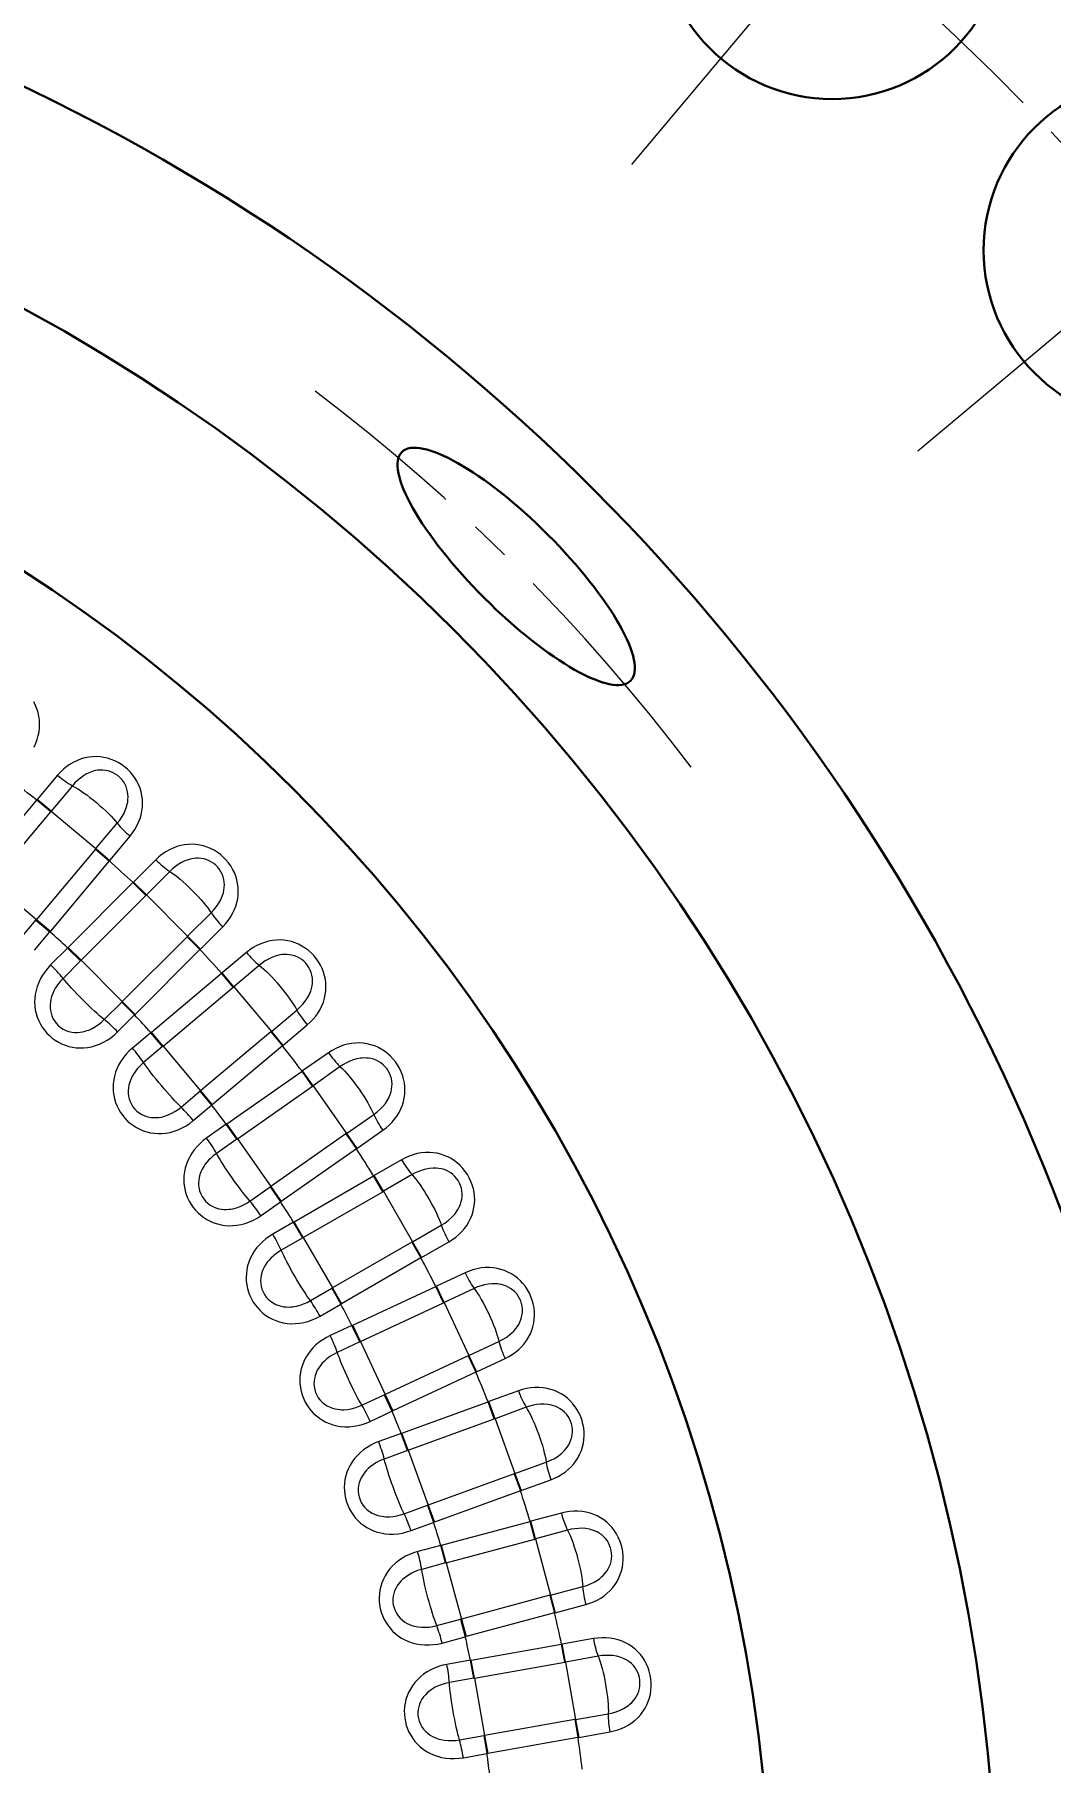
# Model space of a CAD drawing. Extents: x 407 to 892, y -26 to 445.
# Drawn here: x 570.86 to 592.85, y 187.52 to 224.92 of the extents above; entities that cross this region are included whole.
import ezdxf

# ---------------------------------------------------------------- set-up
doc = ezdxf.new("R2010")
doc.units = 0
doc.header["$LTSCALE"] = 7
doc.header["$MEASUREMENT"] = 0
doc.linetypes.add('CENTER2', pattern=[1.125, 0.75, -0.125, 0.125, -0.125])
doc.layers.get('0').update_dxf_attribs({"linetype": 'CONTINUOUS', "lineweight": 15})
for name, color, linetype, lineweight in [('1', 1, 'CENTER2', 15), ('3', 3, 'CONTINUOUS', 30), ('8', 251, 'CONTINUOUS', 15)]:
    doc.layers.add(name, color=color, linetype=linetype, lineweight=lineweight)
doc.styles.add('ITALICT', font='ITALICT.shx', dxfattribs={"width": 0.8, "height": 3})
doc.dimstyles.get("Standard").update_dxf_attribs({"dimtxt": 3, "dimasz": 3, "dimexe": 0.5, "dimexo": 0.5, "dimgap": 0.8, "dimtad": 1, "dimdsep": 46, "dimtxsty": 'ITALICT', "dimcen": 0.09, "dimazin": 2, "dimtfac": 1, "dimtmove": 0, "dimatfit": 3, "dimfxl": 1, "dimtolj": 1, "dimtzin": 0, "dimarcsym": 0})

# ---------------------------------------------------------------- blocks, each defined once
blk = doc.blocks.new('*D33')
at = {"color": 0, "lineweight": -2, "transparency": 16777216}
for p, q in [((491.115, 205.588), (474.637, 211.586)), ((488.491, 183.614), (469.704, 183.614))]:
    blk.add_line(p, q, dxfattribs=at)
blk.add_arc((551.491, 183.614), 81.286, 162.11471, 177.88529, dxfattribs=at)
at = {"color": 0, "transparency": 16777216}
for points in [[(473.66, 208.74), (474.606, 208.415), (475.106, 211.415)], [(470.76, 186.604), (469.76, 186.622), (470.204, 183.614)]]:
    blk.add_solid(points, dxfattribs=at)
at = {"color": 0, "transparency": 16777216, "insert": (469.174, 198.128), "char_height": 3, "attachment_point": 5, "rotation": 80, "style": 'ITALICT'}
blk.add_mtext('\\A1;20°', dxfattribs=at)
blk = doc.blocks.new('*D34')
at = {"color": 0, "lineweight": -2, "transparency": 16777216}
for p, q in [((499.341, 235.763), (487.736, 247.368)), ((488.491, 183.614), (461.329, 183.614))]:
    blk.add_line(p, q, dxfattribs=at)
blk.add_arc((551.491, 183.614), 89.662, 136.91715, 178.08285, dxfattribs=at)
at = {"color": 0, "transparency": 16777216}
for points in [[(485.645, 245.205), (486.364, 244.51), (488.09, 247.014)], [(462.379, 186.605), (461.379, 186.621), (461.829, 183.614)]]:
    blk.add_solid(points, dxfattribs=at)
at = {"color": 0, "transparency": 16777216, "insert": (466.529, 218.806), "char_height": 3, "attachment_point": 5, "rotation": 67.5, "style": 'ITALICT'}
blk.add_mtext('\\A1;45°', dxfattribs=at)

msp = doc.modelspace()

# ---------------------------------------------------------------- linework, layer by layer
at = {"layer": '1'}
for p, q in [((583.791, 222.107), (592.468, 232.449)), ((589.984, 215.914), (600.326, 224.591))]:
    msp.add_line(p, q, dxfattribs=at)
for radius, start, end in [(57, 12.6703, 166.5373), (42.14, 37.151, 52.849)]:
    msp.add_arc((551.491, 183.614), radius, start, end, dxfattribs=at)
at = {"layer": '3'}
for centre, radius in [((588.129, 227.278), 3.75), ((551.491, 183.614), 44.5), ((551.491, 183.614), 44.5), ((551.491, 183.614), 40.215), ((595.155, 220.252), 3.75), ((551.491, 183.614), 35.325)]:
    msp.add_circle(centre, radius, dxfattribs=at)
msp.add_ellipse((581.288, 213.411), major_axis=(2.475, -2.475), ratio=0.27762, dxfattribs=at)
at = {"layer": '8', "lineweight": 13, "ltscale": 0.017125}
for p, q in [((571.362, 208.889), (570.921, 208.364)), ((572.491, 207.047), (572.931, 207.572)), ((573.489, 207.061), (573.005, 206.577)), ((574.454, 205.128), (574.938, 205.612)), ((575.449, 205.054), (574.924, 204.614)), ((576.241, 203.044), (576.766, 203.485)), ((577.227, 202.884), (576.665, 202.492)), ((577.841, 200.813), (578.402, 201.207)), ((578.808, 200.568), (578.215, 200.226)), ((579.239, 198.451), (579.832, 198.794)), ((580.182, 198.123), (579.561, 197.834)), ((580.427, 195.976), (581.048, 196.266)), ((581.337, 195.567), (580.694, 195.333)), ((581.394, 193.407), (582.038, 193.642)), ((582.266, 192.92), (581.604, 192.743)), ((582.134, 190.764), (582.796, 190.942)), ((582.96, 190.202), (582.285, 190.084))]:
    msp.add_line(p, q, dxfattribs=at)
at = {"layer": '8', "lineweight": 13, "ltscale": 0.049582}
for p, q in [((569.637, 206.834), (570.912, 208.353)), ((569.939, 206.58), (571.214, 208.1)), ((571.592, 205.164), (572.994, 206.566)), ((571.87, 204.885), (573.273, 206.288)), ((574.165, 205.396), (572.762, 203.993)), ((574.443, 205.117), (573.041, 203.715)), ((575.977, 203.337), (574.457, 202.062)), ((576.23, 203.035), (574.711, 201.76)), ((576.484, 199.227), (578.202, 200.219)), ((577.917, 196.632), (579.714, 197.47)), ((580.414, 195.97), (578.616, 195.132)), ((578.951, 194.279), (580.814, 194.958)), ((579.674, 192.226), (581.59, 192.739)), ((582.12, 190.76), (580.204, 190.246)), ((580.386, 189.349), (582.339, 189.693))]:
    msp.add_line(p, q, dxfattribs=at)
at = {"layer": '8', "lineweight": 13, "ltscale": 0.000371403}
for p, q in [((570.912, 208.353), (570.921, 208.364)), ((576.23, 203.035), (576.241, 203.044)), ((579.548, 197.827), (579.561, 197.834))]:
    msp.add_line(p, q, dxfattribs=at)
at = {"layer": '8', "lineweight": 13, "ltscale": 0.009853}
for p, q in [((571.214, 208.1), (570.912, 208.353)), ((572.18, 207.289), (572.482, 207.036)), ((573.273, 206.288), (572.994, 206.566)), ((570.894, 205.757), (571.195, 205.503)), ((570.905, 205.77), (571.207, 205.516)), ((574.165, 205.396), (574.443, 205.117)), ((571.858, 204.873), (571.579, 205.151)), ((571.87, 204.885), (571.592, 205.164)), ((575.166, 204.303), (574.913, 204.605)), ((572.75, 203.981), (573.028, 203.702)), ((572.762, 203.993), (573.041, 203.715)), ((573.634, 203.017), (573.38, 203.318)), ((573.647, 203.028), (573.393, 203.33)), ((575.977, 203.337), (576.23, 203.035)), ((576.879, 202.161), (576.653, 202.483)), ((574.444, 202.051), (574.697, 201.749)), ((574.457, 202.062), (574.711, 201.76)), ((575.255, 201.023), (575.028, 201.346)), ((577.603, 201.128), (577.829, 200.805)), ((578.399, 199.877), (578.202, 200.219)), ((575.978, 199.99), (576.204, 199.667)), ((576.667, 198.877), (576.469, 199.218)), ((579.03, 198.785), (579.227, 198.444)), ((577.312, 197.793), (577.509, 197.452)), ((579.714, 197.47), (579.548, 197.827)), ((577.901, 196.625), (577.734, 196.982)), ((577.917, 196.632), (577.75, 196.989)), ((580.247, 196.327), (580.414, 195.97)), ((578.434, 195.482), (578.6, 195.124)), ((578.45, 195.489), (578.616, 195.132)), ((580.814, 194.958), (580.68, 195.328)), ((578.935, 194.273), (578.799, 194.644)), ((578.951, 194.279), (578.816, 194.65)), ((581.246, 193.772), (581.381, 193.402)), ((579.382, 193.094), (579.517, 192.724)), ((581.692, 192.359), (581.59, 192.739)), ((579.759, 191.841), (579.657, 192.221)), ((579.776, 191.845), (579.674, 192.226)), ((582.018, 191.141), (582.12, 190.76)), ((580.086, 190.623), (580.187, 190.242)), ((580.102, 190.627), (580.204, 190.246)), ((582.339, 189.693), (582.27, 190.081)), ((580.369, 189.346), (580.3, 189.734)), ((580.386, 189.349), (580.317, 189.737)), ((582.558, 188.451), (582.626, 188.063)), ((580.588, 188.104), (580.655, 187.716)), ((580.605, 188.107), (580.673, 187.719))]:
    msp.add_line(p, q, dxfattribs=at)
at = {"layer": '8', "lineweight": 13, "ltscale": 0.009851}
for p, q in [((571.224, 208.113), (570.921, 208.364)), ((572.191, 207.302), (572.491, 207.047)), ((575.179, 204.314), (574.924, 204.614)), ((575.99, 203.347), (576.241, 203.044)), ((576.893, 202.17), (576.665, 202.492)), ((580.262, 196.334), (580.427, 195.976)), ((580.83, 194.963), (580.694, 195.333)), ((581.261, 193.778), (581.394, 193.407))]:
    msp.add_line(p, q, dxfattribs=at)
at = {"layer": '8', "lineweight": 13, "ltscale": 0.01795}
for p, q in [((571.685, 208.663), (571.224, 208.113)), ((572.191, 207.302), (572.653, 207.851)), ((573.791, 206.808), (573.285, 206.299)), ((574.176, 205.408), (574.685, 205.914)), ((575.728, 204.776), (575.179, 204.314)), ((575.99, 203.347), (576.54, 203.808)), ((577.616, 201.137), (578.205, 201.548)), ((579.044, 198.793), (579.667, 199.151)), ((580.379, 197.782), (579.729, 197.477)), ((580.262, 196.334), (580.914, 196.636)), ((581.504, 195.21), (580.83, 194.963)), ((581.261, 193.778), (581.937, 194.022)), ((582.401, 192.55), (581.708, 192.363)), ((582.034, 191.145), (582.728, 191.329)), ((583.062, 189.822), (582.355, 189.696)), ((582.574, 188.454), (583.282, 188.577))]:
    msp.add_line(p, q, dxfattribs=at)
at = {"layer": '8', "lineweight": 13, "ltscale": 0.000417601}
for p, q in [((571.214, 208.1), (571.224, 208.113)), ((575.977, 203.337), (575.99, 203.347))]:
    msp.add_line(p, q, dxfattribs=at)
at = {"layer": '8', "lineweight": 13, "ltscale": 0.031531}
for p, q in [((571.224, 208.113), (572.191, 207.302)), ((575.179, 204.314), (575.99, 203.347))]:
    msp.add_line(p, q, dxfattribs=at)
at = {"layer": '8', "lineweight": 13, "ltscale": 0.049583}
for p, q in [((572.18, 207.289), (570.905, 205.77)), ((572.482, 207.036), (571.207, 205.516)), ((573.393, 203.33), (574.913, 204.605)), ((573.647, 203.028), (575.166, 204.303)), ((575.028, 201.346), (576.653, 202.483)), ((575.255, 201.023), (576.879, 202.161)), ((577.603, 201.128), (575.978, 199.99)), ((577.829, 200.805), (576.204, 199.667)), ((576.681, 198.886), (578.399, 199.877)), ((579.03, 198.785), (577.312, 197.793)), ((579.227, 198.444), (577.509, 197.452)), ((577.75, 196.989), (579.548, 197.827)), ((580.247, 196.327), (578.45, 195.489)), ((578.816, 194.65), (580.68, 195.328)), ((581.246, 193.772), (579.382, 193.094)), ((581.381, 193.402), (579.517, 192.724)), ((579.776, 191.845), (581.692, 192.359)), ((582.018, 191.141), (580.102, 190.627)), ((580.317, 189.737), (582.27, 190.081)), ((582.558, 188.451), (580.605, 188.107)), ((582.626, 188.063), (580.673, 187.719))]:
    msp.add_line(p, q, dxfattribs=at)
at = {"layer": '8', "lineweight": 13, "ltscale": 0.000416923}
for p, q in [((572.18, 207.289), (572.191, 207.302)), ((575.166, 204.303), (575.179, 204.314))]:
    msp.add_line(p, q, dxfattribs=at)
at = {"layer": '8', "lineweight": 13, "ltscale": 0.000371103}
for p, q in [((572.482, 207.036), (572.491, 207.047)), ((574.913, 204.605), (574.924, 204.614))]:
    msp.add_line(p, q, dxfattribs=at)
at = {"layer": '8', "lineweight": 13, "ltscale": 0.031529}
for p, q in [((569.939, 206.58), (570.905, 205.77)), ((573.285, 206.299), (574.176, 205.408)), ((571.87, 204.885), (572.762, 203.993)), ((573.647, 203.028), (574.457, 202.062)), ((575.255, 201.023), (575.978, 199.99)), ((576.681, 198.886), (577.312, 197.793)), ((577.917, 196.632), (578.45, 195.489)), ((578.951, 194.279), (579.382, 193.094)), ((581.708, 192.363), (582.034, 191.145)), ((579.776, 191.845), (580.102, 190.627)), ((580.386, 189.349), (580.605, 188.107))]:
    msp.add_line(p, q, dxfattribs=at)
at = {"layer": '8', "lineweight": 13, "ltscale": 0.000370623}
for p, q in [((572.994, 206.566), (573.005, 206.577)), ((574.443, 205.117), (574.454, 205.128))]:
    msp.add_line(p, q, dxfattribs=at)
at = {"layer": '8', "lineweight": 13, "ltscale": 0.009852}
for p, q in [((573.285, 206.299), (573.005, 206.577)), ((574.176, 205.408), (574.454, 205.128)), ((575.241, 201.013), (575.014, 201.336)), ((577.616, 201.137), (577.841, 200.813)), ((578.413, 199.886), (578.215, 200.226)), ((575.964, 199.98), (576.189, 199.657)), ((579.044, 198.793), (579.239, 198.451)), ((577.297, 197.785), (577.494, 197.443)), ((579.729, 197.477), (579.561, 197.834)), ((579.366, 193.088), (579.5, 192.718)), ((581.708, 192.363), (581.604, 192.743)), ((582.034, 191.145), (582.134, 190.764)), ((582.355, 189.696), (582.285, 190.084)), ((582.574, 188.454), (582.641, 188.066))]:
    msp.add_line(p, q, dxfattribs=at)
at = {"layer": '8', "lineweight": 13, "ltscale": 0.000417557}
for p, q in [((573.273, 206.288), (573.285, 206.299)), ((574.165, 205.396), (574.176, 205.408))]:
    msp.add_line(p, q, dxfattribs=at)
at = {"layer": '8', "lineweight": 13, "ltscale": 0.013374}
for p, q in [((570.55, 205.347), (570.894, 205.757)), ((571.858, 204.873), (571.481, 204.494)), ((572.371, 203.604), (572.75, 203.981)), ((573.634, 203.017), (573.224, 202.673)), ((574.034, 201.708), (574.444, 202.051)), ((575.241, 201.013), (574.803, 200.706)), ((575.525, 199.674), (575.964, 199.98)), ((576.667, 198.877), (576.204, 198.609)), ((576.834, 197.518), (577.297, 197.785)), ((577.901, 196.625), (577.417, 196.398)), ((577.949, 195.256), (578.434, 195.482)), ((578.935, 194.273), (578.432, 194.09)), ((578.863, 192.906), (579.366, 193.088)), ((579.759, 191.841), (579.243, 191.702)), ((579.569, 190.485), (580.086, 190.623)), ((580.369, 189.346), (579.842, 189.252)), ((580.061, 188.012), (580.588, 188.104))]:
    msp.add_line(p, q, dxfattribs=at)
at = {"layer": '8', "lineweight": 13, "ltscale": 0.000425031}
msp.add_line((570.905, 205.77), (570.894, 205.757), dxfattribs=at)
at = {"layer": '8', "lineweight": 13, "ltscale": 0.012961}
for p, q in [((570.862, 205.105), (571.195, 205.503)), ((571.579, 205.151), (571.212, 204.785)), ((572.662, 203.335), (573.028, 203.702)), ((573.38, 203.318), (572.982, 202.985)), ((574.3, 201.415), (574.697, 201.749)), ((575.014, 201.336), (574.589, 201.039)), ((575.765, 199.359), (576.189, 199.657)), ((577.045, 197.184), (577.494, 197.443)), ((577.734, 196.982), (577.264, 196.763)), ((578.13, 194.905), (578.6, 195.124)), ((578.799, 194.644), (578.312, 194.466)), ((579.657, 192.221), (579.156, 192.088)), ((579.686, 190.107), (580.187, 190.242)), ((580.3, 189.734), (579.789, 189.644)), ((580.145, 187.625), (580.655, 187.716))]:
    msp.add_line(p, q, dxfattribs=at)
at = {"layer": '8', "lineweight": 13, "ltscale": 0.000446132}
msp.add_line((571.207, 205.516), (571.195, 205.503), dxfattribs=at)
at = {"layer": '8', "lineweight": 13, "ltscale": 0.00044615}
msp.add_line((571.579, 205.151), (571.592, 205.164), dxfattribs=at)
at = {"layer": '8', "lineweight": 13, "ltscale": 0.000424571}
for p, q in [((571.858, 204.873), (571.87, 204.885)), ((572.762, 203.993), (572.75, 203.981))]:
    msp.add_line(p, q, dxfattribs=at)
at = {"layer": '8', "lineweight": 13, "ltscale": 0.000445612}
msp.add_line((573.041, 203.715), (573.028, 203.702), dxfattribs=at)
at = {"layer": '8', "lineweight": 13, "ltscale": 0.000445641}
msp.add_line((573.38, 203.318), (573.393, 203.33), dxfattribs=at)
at = {"layer": '8', "lineweight": 13, "ltscale": 0.00042454}
msp.add_line((573.634, 203.017), (573.647, 203.028), dxfattribs=at)
at = {"layer": '8', "lineweight": 13, "ltscale": 0.000371015}
msp.add_line((576.653, 202.483), (576.665, 202.492), dxfattribs=at)
at = {"layer": '8', "lineweight": 13, "ltscale": 0.017949}
for p, q in [((577.48, 202.583), (576.893, 202.17)), ((579.035, 200.246), (578.413, 199.886))]:
    msp.add_line(p, q, dxfattribs=at)
at = {"layer": '8', "lineweight": 13, "ltscale": 0.000424635}
msp.add_line((574.457, 202.062), (574.444, 202.051), dxfattribs=at)
at = {"layer": '8', "lineweight": 13, "ltscale": 0.00041783}
msp.add_line((576.879, 202.161), (576.893, 202.17), dxfattribs=at)
at = {"layer": '8', "lineweight": 13, "ltscale": 0.03153}
for p, q in [((576.893, 202.17), (577.616, 201.137)), ((578.413, 199.886), (579.044, 198.793)), ((579.729, 197.477), (580.262, 196.334)), ((580.83, 194.963), (581.261, 193.778)), ((582.355, 189.696), (582.574, 188.454))]:
    msp.add_line(p, q, dxfattribs=at)
at = {"layer": '8', "lineweight": 13, "ltscale": 0.000445735}
msp.add_line((574.711, 201.76), (574.697, 201.749), dxfattribs=at)
at = {"layer": '8', "lineweight": 13, "ltscale": 0.000445768}
msp.add_line((575.014, 201.336), (575.028, 201.346), dxfattribs=at)
at = {"layer": '8', "lineweight": 13, "ltscale": 0.000423954}
msp.add_line((575.241, 201.013), (575.255, 201.023), dxfattribs=at)
at = {"layer": '8', "lineweight": 13, "ltscale": 0.000417391}
msp.add_line((577.603, 201.128), (577.616, 201.137), dxfattribs=at)
at = {"layer": '8', "lineweight": 13, "ltscale": 0.000371265}
msp.add_line((577.829, 200.805), (577.841, 200.813), dxfattribs=at)
at = {"layer": '8', "lineweight": 13, "ltscale": 0.000371143}
msp.add_line((578.202, 200.219), (578.215, 200.226), dxfattribs=at)
at = {"layer": '8', "lineweight": 13, "ltscale": 0.000424579}
msp.add_line((575.978, 199.99), (575.964, 199.98), dxfattribs=at)
at = {"layer": '8', "lineweight": 13, "ltscale": 0.000417046}
msp.add_line((578.399, 199.877), (578.413, 199.886), dxfattribs=at)
at = {"layer": '8', "lineweight": 13, "ltscale": 0.000445518}
msp.add_line((576.204, 199.667), (576.189, 199.657), dxfattribs=at)
at = {"layer": '8', "lineweight": 13, "ltscale": 0.012962}
for p, q in [((576.469, 199.218), (576.02, 198.959)), ((579.013, 192.54), (579.5, 192.718))]:
    msp.add_line(p, q, dxfattribs=at)
at = {"layer": '8', "lineweight": 13, "ltscale": 0.000445438}
msp.add_line((576.469, 199.218), (576.484, 199.227), dxfattribs=at)
at = {"layer": '8', "lineweight": 13, "ltscale": 0.009854}
msp.add_line((576.681, 198.886), (576.484, 199.227), dxfattribs=at)
at = {"layer": '8', "lineweight": 13, "ltscale": 0.000424518}
for p, q in [((576.667, 198.877), (576.681, 198.886)), ((577.312, 197.793), (577.297, 197.785))]:
    msp.add_line(p, q, dxfattribs=at)
at = {"layer": '8', "lineweight": 13, "ltscale": 0.000417325}
msp.add_line((579.03, 198.785), (579.044, 198.793), dxfattribs=at)
at = {"layer": '8', "lineweight": 13, "ltscale": 0.000370584}
msp.add_line((579.227, 198.444), (579.239, 198.451), dxfattribs=at)
at = {"layer": '8', "lineweight": 13, "ltscale": 0.000417768}
msp.add_line((579.714, 197.47), (579.729, 197.477), dxfattribs=at)
at = {"layer": '8', "lineweight": 13, "ltscale": 0.000445997}
msp.add_line((577.509, 197.452), (577.494, 197.443), dxfattribs=at)
at = {"layer": '8', "lineweight": 13, "ltscale": 0.000445422}
msp.add_line((577.734, 196.982), (577.75, 196.989), dxfattribs=at)
at = {"layer": '8', "lineweight": 13, "ltscale": 0.000424589}
msp.add_line((577.901, 196.625), (577.917, 196.632), dxfattribs=at)
at = {"layer": '8', "lineweight": 13, "ltscale": 0.000417123}
msp.add_line((580.247, 196.327), (580.262, 196.334), dxfattribs=at)
at = {"layer": '8', "lineweight": 13, "ltscale": 0.000370987}
msp.add_line((580.414, 195.97), (580.427, 195.976), dxfattribs=at)
at = {"layer": '8', "lineweight": 13, "ltscale": 0.000424266}
msp.add_line((578.45, 195.489), (578.434, 195.482), dxfattribs=at)
at = {"layer": '8', "lineweight": 13, "ltscale": 0.000370693}
msp.add_line((580.68, 195.328), (580.694, 195.333), dxfattribs=at)
at = {"layer": '8', "lineweight": 13, "ltscale": 0.000446113}
msp.add_line((578.616, 195.132), (578.6, 195.124), dxfattribs=at)
at = {"layer": '8', "lineweight": 13, "ltscale": 0.000417559}
msp.add_line((580.814, 194.958), (580.83, 194.963), dxfattribs=at)
at = {"layer": '8', "lineweight": 13, "ltscale": 0.000445782}
msp.add_line((578.799, 194.644), (578.816, 194.65), dxfattribs=at)
at = {"layer": '8', "lineweight": 13, "ltscale": 0.000424794}
msp.add_line((578.935, 194.273), (578.951, 194.279), dxfattribs=at)
at = {"layer": '8', "lineweight": 13, "ltscale": 0.000417037}
msp.add_line((581.246, 193.772), (581.261, 193.778), dxfattribs=at)
at = {"layer": '8', "lineweight": 13, "ltscale": 0.00037076}
msp.add_line((581.381, 193.402), (581.394, 193.407), dxfattribs=at)
at = {"layer": '8', "lineweight": 13, "ltscale": 0.000424532}
msp.add_line((579.382, 193.094), (579.366, 193.088), dxfattribs=at)
at = {"layer": '8', "lineweight": 13, "ltscale": 0.000445521}
msp.add_line((579.517, 192.724), (579.5, 192.718), dxfattribs=at)
at = {"layer": '8', "lineweight": 13, "ltscale": 0.000370851}
msp.add_line((581.59, 192.739), (581.604, 192.743), dxfattribs=at)
at = {"layer": '8', "lineweight": 13, "ltscale": 0.000417146}
msp.add_line((581.692, 192.359), (581.708, 192.363), dxfattribs=at)
at = {"layer": '8', "lineweight": 13, "ltscale": 0.000445651}
msp.add_line((579.657, 192.221), (579.674, 192.226), dxfattribs=at)
at = {"layer": '8', "lineweight": 13, "ltscale": 0.000424371}
msp.add_line((579.759, 191.841), (579.776, 191.845), dxfattribs=at)
at = {"layer": '8', "lineweight": 13, "ltscale": 0.000416948}
msp.add_line((582.018, 191.141), (582.034, 191.145), dxfattribs=at)
at = {"layer": '8', "lineweight": 13, "ltscale": 0.000371442}
msp.add_line((582.12, 190.76), (582.134, 190.764), dxfattribs=at)
at = {"layer": '8', "lineweight": 13, "ltscale": 0.000423976}
msp.add_line((580.102, 190.627), (580.086, 190.623), dxfattribs=at)
at = {"layer": '8', "lineweight": 13, "ltscale": 0.00044619}
msp.add_line((580.204, 190.246), (580.187, 190.242), dxfattribs=at)
at = {"layer": '8', "lineweight": 13, "ltscale": 0.000371025}
msp.add_line((582.27, 190.081), (582.285, 190.084), dxfattribs=at)
at = {"layer": '8', "lineweight": 13, "ltscale": 0.000445539}
msp.add_line((580.3, 189.734), (580.317, 189.737), dxfattribs=at)
at = {"layer": '8', "lineweight": 13, "ltscale": 0.000417696}
msp.add_line((582.339, 189.693), (582.355, 189.696), dxfattribs=at)
at = {"layer": '8', "lineweight": 13, "ltscale": 0.00042459}
msp.add_line((580.369, 189.346), (580.386, 189.349), dxfattribs=at)
at = {"layer": '8', "lineweight": 13, "ltscale": 0.000416811}
msp.add_line((582.558, 188.451), (582.574, 188.454), dxfattribs=at)
at = {"layer": '8', "lineweight": 13, "ltscale": 0.017124}
msp.add_line((582.641, 188.066), (583.315, 188.185), dxfattribs=at)
at = {"layer": '8', "lineweight": 13, "ltscale": 0.000424458}
msp.add_line((580.605, 188.107), (580.588, 188.104), dxfattribs=at)
at = {"layer": '8', "lineweight": 13, "ltscale": 0.000371291}
msp.add_line((582.626, 188.063), (582.641, 188.066), dxfattribs=at)
at = {"layer": '8', "lineweight": 13, "ltscale": 0.000445406}
msp.add_line((580.673, 187.719), (580.655, 187.716), dxfattribs=at)
at = {"layer": '8', "lineweight": 13}
for points in [[(570.853, 209.502), (570.889, 209.582), (570.92, 209.665), (570.944, 209.748), (570.961, 209.833), (570.971, 209.918), (570.973, 210.004), (570.969, 210.086), (570.958, 210.168), (570.94, 210.248), (570.916, 210.327), (570.885, 210.403), (570.847, 210.477)], [(572.931, 207.572), (572.986, 207.642), (573.035, 207.716), (573.079, 207.793), (573.116, 207.872), (573.147, 207.953), (573.172, 208.036), (573.189, 208.12), (573.199, 208.205), (573.202, 208.288), (573.199, 208.37), (573.188, 208.452), (573.17, 208.532), (573.146, 208.611), (573.115, 208.688), (573.078, 208.761), (573.035, 208.832), (572.987, 208.899), (572.933, 208.962), (572.874, 209.021), (572.81, 209.075), (572.743, 209.124), (572.672, 209.167), (572.598, 209.204), (572.521, 209.235), (572.442, 209.26), (572.362, 209.278), (572.281, 209.29), (572.199, 209.294), (572.116, 209.292), (572.035, 209.283), (571.954, 209.267), (571.874, 209.244), (571.791, 209.212), (571.711, 209.174), (571.634, 209.129), (571.56, 209.077), (571.49, 209.02), (571.424, 208.957), (571.362, 208.889)], [(572.653, 207.851), (572.709, 207.922), (572.758, 207.996), (572.8, 208.072), (572.835, 208.149), (572.849, 208.189), (572.861, 208.228), (572.871, 208.267), (572.879, 208.306), (572.886, 208.364), (572.889, 208.422), (572.886, 208.479), (572.878, 208.534), (572.864, 208.593), (572.844, 208.649), (572.819, 208.703), (572.788, 208.754), (572.752, 208.801), (572.712, 208.844), (572.668, 208.883), (572.619, 208.916), (572.568, 208.945), (572.514, 208.968), (572.458, 208.986), (572.399, 208.997), (572.34, 209.003), (572.279, 209.003), (572.231, 208.998), (572.182, 208.99), (572.134, 208.978), (572.098, 208.966), (572.062, 208.953), (571.991, 208.919), (571.922, 208.878), (571.855, 208.83), (571.795, 208.779), (571.738, 208.723), (571.685, 208.663)], [(574.938, 205.612), (574.998, 205.678), (575.054, 205.747), (575.104, 205.819), (575.148, 205.895), (575.186, 205.973), (575.218, 206.054), (575.242, 206.136), (575.26, 206.219), (575.27, 206.302), (575.274, 206.384), (575.27, 206.466), (575.259, 206.548), (575.242, 206.628), (575.218, 206.707), (575.188, 206.784), (575.151, 206.858), (575.109, 206.929), (575.06, 206.997), (575.007, 207.061), (574.948, 207.12), (574.885, 207.174), (574.818, 207.224), (574.748, 207.267), (574.674, 207.305), (574.598, 207.336), (574.519, 207.361), (574.439, 207.38), (574.358, 207.392), (574.276, 207.396), (574.194, 207.394), (574.111, 207.385), (574.03, 207.37), (573.945, 207.346), (573.862, 207.314), (573.781, 207.276), (573.703, 207.231), (573.628, 207.18), (573.557, 207.123), (573.489, 207.061)], [(574.685, 205.914), (574.747, 205.98), (574.802, 206.05), (574.851, 206.122), (574.892, 206.196), (574.91, 206.234), (574.925, 206.272), (574.938, 206.31), (574.95, 206.348), (574.962, 206.405), (574.969, 206.462), (574.972, 206.519), (574.969, 206.576), (574.96, 206.635), (574.945, 206.693), (574.924, 206.749), (574.898, 206.802), (574.867, 206.852), (574.83, 206.898), (574.789, 206.941), (574.744, 206.978), (574.696, 207.011), (574.644, 207.039), (574.589, 207.062), (574.532, 207.078), (574.473, 207.089), (574.413, 207.094), (574.364, 207.094), (574.315, 207.09), (574.266, 207.082), (574.229, 207.074), (574.192, 207.063), (574.119, 207.036), (574.046, 207.001), (573.975, 206.959), (573.911, 206.914), (573.85, 206.863), (573.791, 206.808)], [(576.766, 203.485), (576.832, 203.545), (576.893, 203.609), (576.95, 203.677), (577, 203.748), (577.045, 203.823), (577.083, 203.9), (577.115, 203.98), (577.14, 204.062), (577.157, 204.143), (577.168, 204.225), (577.171, 204.307), (577.168, 204.389), (577.158, 204.471), (577.141, 204.551), (577.117, 204.631), (577.087, 204.708), (577.051, 204.782), (577.009, 204.854), (576.961, 204.922), (576.908, 204.986), (576.85, 205.046), (576.787, 205.101), (576.721, 205.15), (576.651, 205.194), (576.577, 205.232), (576.502, 205.264), (576.423, 205.289), (576.343, 205.308), (576.262, 205.32), (576.18, 205.325), (576.097, 205.323), (576.015, 205.315), (575.928, 205.298), (575.842, 205.274), (575.759, 205.243), (575.677, 205.205), (575.598, 205.161), (575.522, 205.11), (575.449, 205.054)], [(576.54, 203.808), (576.607, 203.868), (576.669, 203.933), (576.724, 204), (576.771, 204.07), (576.792, 204.106), (576.811, 204.143), (576.827, 204.18), (576.842, 204.216), (576.859, 204.273), (576.871, 204.329), (576.879, 204.386), (576.881, 204.442), (576.877, 204.502), (576.867, 204.561), (576.851, 204.618), (576.83, 204.674), (576.803, 204.726), (576.771, 204.776), (576.734, 204.821), (576.692, 204.863), (576.647, 204.9), (576.597, 204.932), (576.545, 204.959), (576.489, 204.981), (576.432, 204.997), (576.372, 205.007), (576.324, 205.011), (576.275, 205.011), (576.225, 205.008), (576.187, 205.003), (576.15, 204.995), (576.074, 204.975), (575.999, 204.946), (575.924, 204.91), (575.857, 204.871), (575.791, 204.826), (575.728, 204.776)], [(571.212, 204.785), (571.149, 204.716), (571.09, 204.644), (571.038, 204.567), (570.992, 204.488), (570.953, 204.405), (570.92, 204.321), (570.895, 204.235), (570.878, 204.147), (570.868, 204.063), (570.865, 203.979), (570.869, 203.896), (570.88, 203.813), (570.898, 203.732), (570.922, 203.654), (570.953, 203.577), (570.99, 203.504), (571.031, 203.436), (571.078, 203.372), (571.129, 203.311), (571.186, 203.255), (571.246, 203.203), (571.311, 203.156), (571.379, 203.114), (571.45, 203.078), (571.525, 203.048), (571.602, 203.023), (571.682, 203.005), (571.763, 202.993), (571.845, 202.988), (571.928, 202.99), (572.011, 202.999), (572.094, 203.014), (572.183, 203.038), (572.27, 203.07), (572.355, 203.11), (572.437, 203.157), (572.516, 203.21), (572.591, 203.27), (572.662, 203.335)], [(571.481, 204.494), (571.418, 204.426), (571.362, 204.354), (571.337, 204.317), (571.313, 204.279), (571.282, 204.222), (571.256, 204.163), (571.234, 204.104), (571.218, 204.045), (571.206, 203.982), (571.201, 203.919), (571.202, 203.857), (571.208, 203.796), (571.221, 203.738), (571.239, 203.682), (571.262, 203.629), (571.295, 203.573), (571.333, 203.521), (571.378, 203.474), (571.428, 203.433), (571.483, 203.397), (571.542, 203.369), (571.604, 203.347), (571.67, 203.332), (571.739, 203.324), (571.793, 203.324), (571.848, 203.328), (571.904, 203.337), (571.96, 203.351), (571.998, 203.363), (572.035, 203.376), (572.109, 203.41), (572.181, 203.451), (572.248, 203.497), (572.311, 203.548), (572.371, 203.604)], [(578.402, 201.207), (578.473, 201.26), (578.539, 201.319), (578.601, 201.382), (578.658, 201.448), (578.709, 201.519), (578.754, 201.593), (578.793, 201.669), (578.824, 201.748), (578.849, 201.828), (578.866, 201.908), (578.877, 201.99), (578.881, 202.072), (578.878, 202.154), (578.868, 202.236), (578.851, 202.317), (578.828, 202.397), (578.798, 202.474), (578.763, 202.549), (578.721, 202.621), (578.674, 202.69), (578.621, 202.754), (578.564, 202.814), (578.502, 202.869), (578.436, 202.919), (578.366, 202.963), (578.293, 203.002), (578.218, 203.034), (578.14, 203.059), (578.06, 203.078), (577.978, 203.091), (577.896, 203.096), (577.813, 203.095), (577.725, 203.086), (577.638, 203.07), (577.551, 203.046), (577.467, 203.015), (577.384, 202.978), (577.304, 202.934), (577.227, 202.884)], [(572.982, 202.985), (572.913, 202.923), (572.849, 202.856), (572.79, 202.784), (572.737, 202.709), (572.691, 202.63), (572.651, 202.549), (572.619, 202.465), (572.594, 202.38), (572.576, 202.296), (572.566, 202.213), (572.563, 202.129), (572.567, 202.046), (572.578, 201.964), (572.595, 201.884), (572.619, 201.805), (572.649, 201.729), (572.685, 201.658), (572.725, 201.589), (572.771, 201.524), (572.823, 201.463), (572.878, 201.406), (572.938, 201.354), (573.003, 201.307), (573.07, 201.265), (573.142, 201.228), (573.217, 201.196), (573.295, 201.171), (573.375, 201.153), (573.456, 201.141), (573.539, 201.135), (573.622, 201.136), (573.706, 201.145), (573.797, 201.161), (573.887, 201.185), (573.975, 201.217), (574.061, 201.257), (574.144, 201.303), (574.224, 201.356), (574.3, 201.415)], [(578.205, 201.548), (578.277, 201.602), (578.344, 201.661), (578.405, 201.723), (578.458, 201.789), (578.482, 201.823), (578.504, 201.858), (578.523, 201.893), (578.541, 201.929), (578.563, 201.983), (578.58, 202.038), (578.592, 202.094), (578.599, 202.15), (578.601, 202.21), (578.596, 202.27), (578.586, 202.328), (578.569, 202.385), (578.547, 202.44), (578.519, 202.492), (578.486, 202.541), (578.448, 202.585), (578.406, 202.626), (578.36, 202.663), (578.31, 202.694), (578.257, 202.721), (578.201, 202.742), (578.142, 202.757), (578.094, 202.765), (578.045, 202.77), (577.995, 202.771), (577.957, 202.769), (577.919, 202.765), (577.842, 202.751), (577.765, 202.729), (577.688, 202.7), (577.617, 202.666), (577.547, 202.627), (577.48, 202.583)], [(573.224, 202.673), (573.156, 202.61), (573.094, 202.543), (573.065, 202.509), (573.039, 202.473), (573.003, 202.418), (572.971, 202.362), (572.945, 202.306), (572.924, 202.248), (572.907, 202.186), (572.896, 202.123), (572.891, 202.062), (572.892, 202.001), (572.899, 201.942), (572.913, 201.885), (572.931, 201.83), (572.959, 201.771), (572.993, 201.715), (573.033, 201.665), (573.08, 201.619), (573.131, 201.58), (573.187, 201.546), (573.248, 201.518), (573.312, 201.498), (573.38, 201.485), (573.434, 201.479), (573.489, 201.479), (573.545, 201.483), (573.602, 201.492), (573.641, 201.5), (573.679, 201.511), (573.756, 201.538), (573.832, 201.573), (573.901, 201.612), (573.969, 201.657), (574.034, 201.708)], [(574.589, 201.039), (574.514, 200.982), (574.445, 200.921), (574.38, 200.855), (574.32, 200.784), (574.267, 200.71), (574.221, 200.632), (574.181, 200.552), (574.149, 200.469), (574.125, 200.388), (574.107, 200.305), (574.097, 200.222), (574.093, 200.139), (574.097, 200.057), (574.107, 199.975), (574.124, 199.895), (574.148, 199.816), (574.177, 199.742), (574.211, 199.67), (574.251, 199.601), (574.297, 199.536), (574.348, 199.475), (574.403, 199.417), (574.463, 199.365), (574.527, 199.317), (574.595, 199.273), (574.667, 199.236), (574.742, 199.204), (574.82, 199.179), (574.9, 199.159), (574.982, 199.147), (575.065, 199.141), (575.15, 199.142), (575.241, 199.15), (575.333, 199.167), (575.424, 199.191), (575.513, 199.222), (575.6, 199.261), (575.684, 199.307), (575.765, 199.359)], [(574.803, 200.706), (574.729, 200.65), (574.662, 200.589), (574.63, 200.556), (574.601, 200.523), (574.56, 200.472), (574.524, 200.419), (574.492, 200.365), (574.466, 200.309), (574.444, 200.248), (574.427, 200.187), (574.417, 200.126), (574.413, 200.066), (574.415, 200.006), (574.423, 199.948), (574.437, 199.892), (574.46, 199.83), (574.489, 199.773), (574.525, 199.719), (574.567, 199.669), (574.614, 199.625), (574.668, 199.587), (574.725, 199.554), (574.788, 199.528), (574.854, 199.509), (574.907, 199.499), (574.962, 199.494), (575.019, 199.493), (575.077, 199.496), (575.115, 199.502), (575.155, 199.509), (575.233, 199.529), (575.312, 199.557), (575.385, 199.59), (575.456, 199.629), (575.525, 199.674)], [(579.832, 198.794), (579.908, 198.841), (579.98, 198.894), (580.047, 198.951), (580.109, 199.013), (580.166, 199.078), (580.217, 199.148), (580.262, 199.221), (580.301, 199.297), (580.332, 199.374), (580.357, 199.453), (580.374, 199.533), (580.385, 199.615), (580.39, 199.697), (580.387, 199.779), (580.377, 199.861), (580.361, 199.942), (580.338, 200.022), (580.309, 200.1), (580.274, 200.175), (580.233, 200.248), (580.186, 200.317), (580.134, 200.381), (580.077, 200.442), (580.016, 200.497), (579.95, 200.547), (579.881, 200.592), (579.808, 200.631), (579.733, 200.663), (579.655, 200.689), (579.575, 200.708), (579.493, 200.721), (579.411, 200.727), (579.322, 200.725), (579.234, 200.717), (579.146, 200.701), (579.059, 200.678), (578.973, 200.647), (578.889, 200.611), (578.808, 200.568)], [(579.667, 199.151), (579.743, 199.199), (579.815, 199.252), (579.88, 199.309), (579.939, 199.37), (579.966, 199.401), (579.991, 199.434), (580.014, 199.467), (580.034, 199.501), (580.061, 199.554), (580.083, 199.607), (580.1, 199.661), (580.112, 199.716), (580.118, 199.776), (580.119, 199.836), (580.114, 199.895), (580.102, 199.953), (580.085, 200.01), (580.062, 200.064), (580.033, 200.116), (579.999, 200.164), (579.961, 200.208), (579.918, 200.248), (579.871, 200.284), (579.82, 200.315), (579.766, 200.341), (579.709, 200.361), (579.662, 200.374), (579.614, 200.382), (579.564, 200.388), (579.526, 200.389), (579.488, 200.389), (579.41, 200.382), (579.331, 200.367), (579.251, 200.344), (579.178, 200.317), (579.105, 200.284), (579.035, 200.246)], [(576.02, 198.959), (575.941, 198.909), (575.866, 198.854), (575.795, 198.794), (575.73, 198.729), (575.671, 198.66), (575.618, 198.586), (575.571, 198.51), (575.532, 198.43), (575.5, 198.351), (575.476, 198.271), (575.458, 198.189), (575.448, 198.106), (575.444, 198.024), (575.447, 197.941), (575.457, 197.86), (575.474, 197.78), (575.496, 197.703), (575.524, 197.629), (575.558, 197.557), (575.598, 197.488), (575.643, 197.422), (575.693, 197.36), (575.748, 197.302), (575.808, 197.249), (575.872, 197.2), (575.941, 197.156), (576.013, 197.118), (576.088, 197.086), (576.166, 197.06), (576.247, 197.04), (576.329, 197.027), (576.413, 197.02), (576.505, 197.021), (576.598, 197.029), (576.69, 197.046), (576.782, 197.069), (576.872, 197.101), (576.96, 197.139), (577.045, 197.184)], [(576.204, 198.609), (576.126, 198.559), (576.053, 198.504), (576.019, 198.475), (575.986, 198.445), (575.941, 198.397), (575.901, 198.348), (575.865, 198.296), (575.834, 198.243), (575.806, 198.185), (575.785, 198.125), (575.769, 198.065), (575.76, 198.005), (575.757, 197.946), (575.76, 197.887), (575.769, 197.83), (575.786, 197.767), (575.81, 197.707), (575.841, 197.65), (575.878, 197.597), (575.922, 197.549), (575.971, 197.506), (576.026, 197.468), (576.086, 197.437), (576.15, 197.412), (576.203, 197.398), (576.257, 197.387), (576.313, 197.382), (576.371, 197.38), (576.41, 197.382), (576.45, 197.386), (576.53, 197.399), (576.611, 197.42), (576.686, 197.447), (576.761, 197.48), (576.834, 197.518)], [(581.048, 196.266), (581.127, 196.307), (581.203, 196.353), (581.275, 196.404), (581.342, 196.46), (581.405, 196.52), (581.462, 196.585), (581.513, 196.654), (581.558, 196.726), (581.596, 196.8), (581.627, 196.877), (581.652, 196.955), (581.67, 197.035), (581.681, 197.117), (581.686, 197.199), (581.683, 197.282), (581.674, 197.364), (581.659, 197.446), (581.636, 197.526), (581.608, 197.604), (581.573, 197.679), (581.533, 197.752), (581.487, 197.821), (581.435, 197.886), (581.379, 197.947), (581.318, 198.003), (581.253, 198.053), (581.184, 198.098), (581.111, 198.136), (581.036, 198.169), (580.958, 198.195), (580.878, 198.215), (580.796, 198.228), (580.708, 198.235), (580.619, 198.234), (580.53, 198.225), (580.441, 198.21), (580.353, 198.187), (580.267, 198.158), (580.182, 198.123)], [(580.914, 196.636), (580.994, 196.677), (581.07, 196.724), (581.14, 196.775), (581.204, 196.83), (581.234, 196.86), (581.261, 196.89), (581.287, 196.921), (581.31, 196.953), (581.342, 197.003), (581.368, 197.054), (581.39, 197.107), (581.406, 197.161), (581.418, 197.22), (581.424, 197.279), (581.424, 197.339), (581.417, 197.398), (581.405, 197.455), (581.387, 197.511), (581.363, 197.565), (581.333, 197.616), (581.299, 197.664), (581.26, 197.708), (581.216, 197.747), (581.168, 197.783), (581.116, 197.813), (581.061, 197.838), (581.016, 197.855), (580.968, 197.868), (580.919, 197.877), (580.882, 197.882), (580.843, 197.885), (580.765, 197.884), (580.685, 197.876), (580.604, 197.861), (580.528, 197.84), (580.453, 197.814), (580.379, 197.782)], [(577.264, 196.763), (577.181, 196.72), (577.101, 196.672), (577.026, 196.618), (576.955, 196.559), (576.89, 196.495), (576.831, 196.427), (576.778, 196.354), (576.731, 196.278), (576.693, 196.202), (576.662, 196.124), (576.637, 196.044), (576.62, 195.963), (576.609, 195.881), (576.605, 195.799), (576.607, 195.717), (576.617, 195.636), (576.632, 195.557), (576.654, 195.481), (576.682, 195.406), (576.715, 195.334), (576.755, 195.265), (576.799, 195.199), (576.849, 195.136), (576.904, 195.078), (576.963, 195.023), (577.028, 194.974), (577.096, 194.93), (577.169, 194.891), (577.244, 194.858), (577.323, 194.832), (577.404, 194.811), (577.487, 194.797), (577.579, 194.79), (577.672, 194.79), (577.765, 194.798), (577.858, 194.814), (577.951, 194.837), (578.042, 194.868), (578.13, 194.905)], [(577.417, 196.398), (577.335, 196.356), (577.257, 196.307), (577.221, 196.281), (577.186, 196.253), (577.137, 196.21), (577.092, 196.164), (577.052, 196.116), (577.016, 196.066), (576.984, 196.01), (576.957, 195.953), (576.936, 195.894), (576.922, 195.835), (576.914, 195.776), (576.911, 195.718), (576.915, 195.66), (576.927, 195.595), (576.945, 195.533), (576.971, 195.474), (577.004, 195.418), (577.044, 195.366), (577.089, 195.319), (577.141, 195.277), (577.197, 195.241), (577.259, 195.21), (577.31, 195.191), (577.363, 195.176), (577.419, 195.166), (577.476, 195.16), (577.515, 195.158), (577.555, 195.158), (577.636, 195.164), (577.719, 195.178), (577.796, 195.198), (577.873, 195.224), (577.949, 195.256)], [(582.038, 193.642), (582.121, 193.676), (582.2, 193.715), (582.276, 193.759), (582.348, 193.809), (582.416, 193.864), (582.478, 193.924), (582.535, 193.988), (582.587, 194.056), (582.631, 194.126), (582.669, 194.2), (582.7, 194.276), (582.725, 194.354), (582.743, 194.434), (582.755, 194.516), (582.76, 194.598), (582.758, 194.681), (582.749, 194.764), (582.734, 194.845), (582.713, 194.926), (582.685, 195.004), (582.651, 195.08), (582.611, 195.153), (582.565, 195.222), (582.514, 195.288), (582.459, 195.348), (582.398, 195.404), (582.333, 195.455), (582.264, 195.5), (582.192, 195.539), (582.117, 195.572), (582.039, 195.598), (581.958, 195.618), (581.871, 195.632), (581.782, 195.639), (581.693, 195.639), (581.603, 195.631), (581.513, 195.616), (581.425, 195.595), (581.337, 195.567)], [(581.937, 194.022), (582.02, 194.056), (582.1, 194.096), (582.175, 194.14), (582.243, 194.19), (582.275, 194.217), (582.305, 194.245), (582.333, 194.274), (582.359, 194.303), (582.395, 194.35), (582.426, 194.399), (582.452, 194.45), (582.473, 194.502), (582.49, 194.56), (582.501, 194.618), (582.506, 194.678), (582.505, 194.737), (582.497, 194.795), (582.484, 194.853), (582.465, 194.909), (582.44, 194.962), (582.41, 195.012), (582.375, 195.059), (582.335, 195.103), (582.29, 195.142), (582.241, 195.177), (582.189, 195.207), (582.145, 195.227), (582.098, 195.244), (582.05, 195.258), (582.013, 195.266), (581.975, 195.272), (581.897, 195.279), (581.817, 195.278), (581.735, 195.269), (581.658, 195.255), (581.581, 195.235), (581.504, 195.21)], [(578.312, 194.466), (578.225, 194.431), (578.142, 194.39), (578.062, 194.343), (577.987, 194.29), (577.916, 194.232), (577.851, 194.169), (577.792, 194.102), (577.739, 194.03), (577.695, 193.958), (577.657, 193.883), (577.625, 193.805), (577.6, 193.726), (577.582, 193.645), (577.571, 193.564), (577.567, 193.482), (577.569, 193.4), (577.578, 193.321), (577.593, 193.242), (577.614, 193.166), (577.641, 193.091), (577.674, 193.018), (577.713, 192.949), (577.757, 192.882), (577.806, 192.819), (577.861, 192.76), (577.921, 192.705), (577.985, 192.655), (578.054, 192.61), (578.126, 192.571), (578.202, 192.537), (578.281, 192.51), (578.362, 192.489), (578.453, 192.474), (578.546, 192.466), (578.64, 192.466), (578.734, 192.473), (578.828, 192.488), (578.922, 192.511), (579.013, 192.54)], [(578.432, 194.09), (578.347, 194.055), (578.266, 194.013), (578.227, 193.99), (578.19, 193.966), (578.137, 193.927), (578.088, 193.885), (578.044, 193.84), (578.005, 193.794), (577.967, 193.741), (577.936, 193.686), (577.91, 193.63), (577.89, 193.572), (577.877, 193.514), (577.87, 193.456), (577.868, 193.398), (577.874, 193.333), (577.887, 193.27), (577.908, 193.208), (577.936, 193.15), (577.971, 193.095), (578.012, 193.044), (578.059, 192.997), (578.113, 192.956), (578.172, 192.92), (578.221, 192.897), (578.273, 192.878), (578.327, 192.862), (578.384, 192.851), (578.423, 192.846), (578.462, 192.842), (578.543, 192.842), (578.627, 192.848), (578.706, 192.862), (578.785, 192.881), (578.863, 192.906)], [(582.796, 190.942), (582.881, 190.968), (582.964, 191), (583.043, 191.038), (583.12, 191.081), (583.192, 191.13), (583.259, 191.184), (583.322, 191.243), (583.379, 191.306), (583.428, 191.372), (583.473, 191.442), (583.511, 191.515), (583.542, 191.591), (583.567, 191.669), (583.586, 191.75), (583.598, 191.831), (583.604, 191.914), (583.602, 191.997), (583.594, 192.079), (583.58, 192.161), (583.559, 192.242), (583.531, 192.32), (583.498, 192.397), (583.459, 192.47), (583.414, 192.539), (583.363, 192.605), (583.308, 192.665), (583.248, 192.721), (583.183, 192.772), (583.115, 192.817), (583.042, 192.857), (582.967, 192.89), (582.888, 192.917), (582.803, 192.939), (582.715, 192.953), (582.626, 192.961), (582.536, 192.961), (582.445, 192.954), (582.355, 192.94), (582.266, 192.92)], [(582.728, 191.329), (582.814, 191.356), (582.897, 191.388), (582.975, 191.426), (583.048, 191.47), (583.082, 191.493), (583.115, 191.519), (583.145, 191.545), (583.174, 191.572), (583.213, 191.616), (583.248, 191.662), (583.279, 191.71), (583.304, 191.76), (583.326, 191.816), (583.342, 191.874), (583.352, 191.932), (583.356, 191.991), (583.354, 192.051), (583.346, 192.109), (583.331, 192.166), (583.311, 192.221), (583.286, 192.274), (583.255, 192.324), (583.218, 192.371), (583.178, 192.414), (583.132, 192.453), (583.082, 192.487), (583.04, 192.511), (582.996, 192.532), (582.949, 192.55), (582.913, 192.561), (582.876, 192.571), (582.798, 192.584), (582.718, 192.59), (582.636, 192.589), (582.558, 192.582), (582.479, 192.569), (582.401, 192.55)], [(579.156, 192.088), (579.066, 192.06), (578.98, 192.026), (578.896, 191.986), (578.816, 191.94), (578.741, 191.889), (578.671, 191.832), (578.606, 191.77), (578.547, 191.703), (578.497, 191.635), (578.452, 191.563), (578.414, 191.489), (578.382, 191.412), (578.357, 191.333), (578.339, 191.253), (578.328, 191.172), (578.323, 191.09), (578.325, 191.01), (578.333, 190.931), (578.347, 190.853), (578.367, 190.776), (578.394, 190.701), (578.426, 190.628), (578.465, 190.558), (578.508, 190.491), (578.558, 190.427), (578.613, 190.367), (578.672, 190.311), (578.737, 190.261), (578.805, 190.215), (578.878, 190.175), (578.954, 190.141), (579.034, 190.113), (579.123, 190.09), (579.215, 190.074), (579.308, 190.066), (579.403, 190.065), (579.498, 190.072), (579.593, 190.086), (579.686, 190.107)], [(579.243, 191.702), (579.155, 191.674), (579.07, 191.64), (579.03, 191.62), (578.99, 191.599), (578.935, 191.565), (578.882, 191.528), (578.834, 191.487), (578.791, 191.444), (578.749, 191.395), (578.713, 191.343), (578.682, 191.289), (578.658, 191.234), (578.64, 191.177), (578.627, 191.119), (578.621, 191.062), (578.621, 190.996), (578.629, 190.932), (578.644, 190.869), (578.666, 190.809), (578.696, 190.751), (578.733, 190.696), (578.776, 190.646), (578.826, 190.6), (578.881, 190.559), (578.928, 190.532), (578.978, 190.508), (579.031, 190.488), (579.086, 190.472), (579.125, 190.463), (579.164, 190.456), (579.245, 190.449), (579.328, 190.448), (579.408, 190.454), (579.489, 190.467), (579.569, 190.485)], [(583.315, 188.185), (583.402, 188.204), (583.488, 188.229), (583.57, 188.259), (583.65, 188.296), (583.726, 188.338), (583.798, 188.386), (583.865, 188.439), (583.928, 188.498), (583.983, 188.559), (584.033, 188.625), (584.077, 188.694), (584.116, 188.767), (584.148, 188.843), (584.173, 188.921), (584.192, 189.002), (584.205, 189.083), (584.211, 189.166), (584.21, 189.249), (584.203, 189.332), (584.189, 189.414), (584.168, 189.495), (584.142, 189.573), (584.109, 189.65), (584.07, 189.723), (584.026, 189.792), (583.976, 189.858), (583.921, 189.919), (583.861, 189.975), (583.797, 190.026), (583.728, 190.072), (583.656, 190.112), (583.58, 190.145), (583.496, 190.174), (583.41, 190.196), (583.322, 190.212), (583.232, 190.22), (583.142, 190.221), (583.05, 190.215), (582.96, 190.202)], [(579.789, 189.644), (579.698, 189.625), (579.608, 189.598), (579.522, 189.566), (579.438, 189.527), (579.359, 189.482), (579.284, 189.431), (579.214, 189.375), (579.149, 189.314), (579.093, 189.25), (579.042, 189.183), (578.998, 189.112), (578.96, 189.038), (578.928, 188.962), (578.903, 188.884), (578.884, 188.804), (578.872, 188.723), (578.867, 188.643), (578.868, 188.564), (578.876, 188.484), (578.889, 188.406), (578.909, 188.329), (578.935, 188.253), (578.967, 188.18), (579.005, 188.11), (579.049, 188.042), (579.098, 187.977), (579.153, 187.917), (579.212, 187.861), (579.277, 187.81), (579.346, 187.763), (579.419, 187.723), (579.495, 187.688), (579.582, 187.657), (579.672, 187.633), (579.765, 187.617), (579.859, 187.608), (579.954, 187.606), (580.05, 187.612), (580.145, 187.625)], [(583.282, 188.577), (583.37, 188.596), (583.455, 188.621), (583.536, 188.652), (583.613, 188.689), (583.649, 188.71), (583.683, 188.732), (583.716, 188.756), (583.747, 188.781), (583.79, 188.821), (583.829, 188.863), (583.863, 188.909), (583.893, 188.956), (583.92, 189.01), (583.941, 189.066), (583.956, 189.124), (583.965, 189.182), (583.968, 189.241), (583.965, 189.3), (583.956, 189.358), (583.941, 189.415), (583.92, 189.47), (583.893, 189.523), (583.861, 189.572), (583.824, 189.619), (583.782, 189.661), (583.735, 189.7), (583.696, 189.728), (583.653, 189.752), (583.608, 189.774), (583.573, 189.789), (583.537, 189.801), (583.461, 189.821), (583.382, 189.834), (583.299, 189.84), (583.221, 189.84), (583.142, 189.834), (583.062, 189.822)], [(579.842, 189.252), (579.752, 189.232), (579.665, 189.206), (579.623, 189.19), (579.582, 189.172), (579.523, 189.143), (579.468, 189.11), (579.417, 189.074), (579.369, 189.035), (579.323, 188.989), (579.283, 188.941), (579.248, 188.89), (579.219, 188.837), (579.195, 188.782), (579.178, 188.726), (579.167, 188.669), (579.161, 188.604), (579.163, 188.539), (579.173, 188.475), (579.19, 188.413), (579.215, 188.352), (579.247, 188.295), (579.285, 188.241), (579.331, 188.191), (579.383, 188.146), (579.427, 188.114), (579.474, 188.086), (579.525, 188.061), (579.579, 188.041), (579.617, 188.029), (579.655, 188.019), (579.735, 188.004), (579.818, 187.996), (579.898, 187.995), (579.979, 188), (580.061, 188.012)]]:
    msp.add_lwpolyline(points, dxfattribs=at)
for centre, radius, start, end in [((551.491, 183.614), 31.452, 51.867, 53.133), ((572.66, 210.392), 1.985, 229.1767, 240.5589), ((574.186, 209.112), 1.985, 219.4411, 230.8233), ((551.491, 183.614), 31.452, 46.867, 48.133), ((574.914, 208.445), 1.985, 224.1767, 235.5589), ((576.322, 207.037), 1.985, 214.4412, 225.8233), ((551.491, 183.614), 29.452, 46.9938, 48.0062), ((551.491, 183.614), 31.452, 41.867, 43.133), ((576.989, 206.309), 1.985, 219.1767, 230.5589), ((568.409, 201.916), 4.011, 40.0105, 45.6618), ((569.793, 200.532), 4.011, 44.3382, 49.9895), ((551.491, 183.614), 29.452, 41.9938, 43.0062), ((578.269, 204.783), 1.985, 209.4412, 220.8233), ((569.939, 200.372), 4.011, 35.0105, 40.6618), ((551.491, 183.614), 31.452, 36.867, 38.133), ((578.87, 204), 1.985, 214.1767, 225.5589), ((571.198, 198.872), 4.011, 39.3381, 44.9895), ((551.491, 183.614), 29.452, 36.9938, 38.0062), ((580.012, 202.369), 1.985, 204.4411, 215.8233), ((571.33, 198.7), 4.011, 30.0105, 35.6618), ((551.491, 183.614), 31.452, 31.867, 33.133), ((580.542, 201.536), 1.985, 209.1767, 220.5589), ((572.452, 197.097), 4.011, 34.3381, 39.9895), ((551.491, 183.614), 29.452, 31.9938, 33.0062), ((581.538, 199.812), 1.985, 199.4411, 210.8233), ((572.569, 196.913), 4.011, 25.0105, 30.6618), ((551.491, 183.614), 31.452, 26.867, 28.133), ((581.994, 198.936), 1.985, 204.1767, 215.5589), ((573.548, 195.218), 4.011, 29.3381, 34.9895), ((551.491, 183.614), 29.452, 26.9938, 28.0062), ((573.648, 195.026), 4.011, 20.0105, 25.6618), ((582.835, 197.131), 1.985, 194.4411, 205.8233), ((551.491, 183.614), 31.452, 21.867, 23.133), ((574.475, 193.252), 4.011, 24.3381, 29.9895), ((583.213, 196.219), 1.985, 199.1767, 210.5589), ((551.491, 183.614), 29.452, 21.9938, 23.0062), ((574.563, 193.053), 4.007, 15.0026, 20.6604), ((583.894, 194.348), 1.985, 189.4412, 200.8233), ((551.491, 183.614), 31.452, 16.867, 18.133), ((575.228, 191.212), 4.011, 19.3381, 24.9895), ((551.491, 183.614), 29.452, 16.9938, 18.0062), ((584.191, 193.406), 1.985, 194.1767, 205.5589), ((575.293, 191.005), 4.011, 10.0105, 15.6618), ((584.706, 191.483), 1.985, 184.4411, 195.8233), ((551.491, 183.614), 31.452, 11.867, 13.133), ((575.8, 189.114), 4.011, 14.3381, 19.9895), ((551.491, 183.614), 29.452, 11.9938, 13.0062), ((584.92, 190.519), 1.985, 189.1767, 200.5589), ((575.847, 188.902), 4.011, 5.0105, 10.6618), ((585.266, 188.558), 1.985, 179.4411, 190.8233), ((576.187, 186.974), 4.011, 9.3381, 14.9895), ((551.491, 183.614), 31.452, 6.867, 8.133), ((551.491, 183.614), 29.452, 6.9938, 8.0062)]:
    msp.add_arc(centre, radius, start, end, dxfattribs=at)
at = {"layer": '8', "lineweight": 13, "extrusion": (0, 0, -1)}
for centre, major_axis, ratio, start_param, end_param in [((572.115, 208.193), (-0.613, 0.514), 0.171335, 0.660114, 2.481479), ((574.179, 206.302), (-0.566, 0.566), 0.171335, 0.660114, 2.481479), ((576.07, 204.238), (-0.514, 0.613), 0.171335, 0.660114, 2.481479), ((571.957, 204.08), (-0.566, 0.566), 0.08912, 3.80602, 5.618757), ((573.663, 202.218), (-0.514, 0.613), 0.08912, 3.80602, 5.618757), ((577.774, 202.017), (-0.459, 0.655), 0.171335, 0.660114, 2.481479), ((575.2, 200.215), (-0.459, 0.655), 0.08912, 3.80602, 5.618757), ((579.278, 199.657), (-0.4, 0.693), 0.171335, 0.660114, 2.481479), ((576.557, 198.086), (-0.4, 0.693), 0.08912, 3.80602, 5.618757), ((580.57, 197.174), (-0.338, 0.725), 0.171335, 0.660114, 2.481479), ((577.723, 195.846), (-0.338, 0.725), 0.08912, 3.80602, 5.618757), ((581.641, 194.588), (-0.274, 0.752), 0.171335, 0.660114, 2.481479), ((578.689, 193.513), (-0.274, 0.752), 0.08912, 3.80602, 5.618757), ((582.483, 191.918), (-0.207, 0.773), 0.171335, 0.660114, 2.481479), ((579.448, 191.105), (-0.207, 0.773), 0.08912, 3.80602, 5.618757), ((583.089, 189.185), (-0.139, 0.788), 0.171335, 0.660114, 2.481479), ((579.995, 188.64), (-0.139, 0.788), 0.08912, 3.80602, 5.618757)]:
    msp.add_ellipse(centre, major_axis=major_axis, ratio=ratio, start_param=start_param, end_param=end_param, dxfattribs=at)

# ---------------------------------------------------------------- dimensions: what is measured, and where the dimension line sits
for base, line1, line2, picture, middle in [((473.841, 228.445), ((509.594, 225.51), (499.695, 235.409)), ((488.991, 183.614), (613.991, 183.614)), '*D34', (466.529, 218.806)), ((472.395, 202.359), ((488.991, 183.614), (613.991, 183.614)), ((504.271, 200.8), (491.585, 205.417)), '*D33', (469.174, 198.128))]:
    dim = msp.add_angular_dim_2l(base=base, line1=line1, line2=line2, dimstyle='Standard')
    dim.commit()
    dim.dimension.update_dxf_attribs({"geometry": picture, "text_midpoint": middle})

doc.saveas('drawing.dxf')
